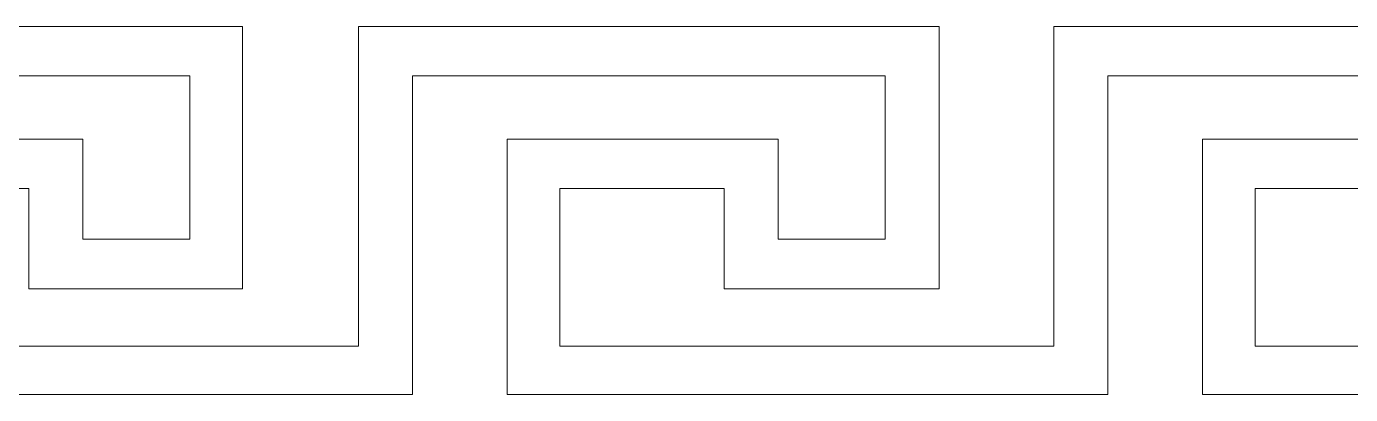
# Model space of a CAD drawing. Extents: x -66030 to 95157, y -13132 to 45879.
# Drawn here: x 35368 to 39964, y 22053 to 23330 of the extents above; entities that cross this region are included whole.
import ezdxf

# ---------------------------------------------------------------- set-up
doc = ezdxf.new("R2010")
doc.units = 0
doc.header["$LTSCALE"] = 100
doc.header["$MEASUREMENT"] = 0
doc.layers.get('0').update_dxf_attribs({"linetype": 'CONTINUOUS'})

msp = doc.modelspace()

# ---------------------------------------------------------------- linework, layer by layer
at = {"lineweight": 0}
for points in [[(34107, 23329.9), (35501.4, 23329.9), (35509.3, 23329.9), (36118.6, 23329.9), (36118.6, 22419.8), (35376.5, 22419.8), (35376.5, 22767.5), (34806.2, 22767.5)], [(34107, 23329.9), (35501.4, 23329.9), (35501.4, 23329.9), (35509.3, 23329.9), (36118.6, 23329.9), (36118.6, 22419.8), (35376.5, 22419.8), (35376.5, 22767.5), (34806.2, 22767.5)], [(34806.2, 22220.6), (36520.9, 22220.6), (36520.9, 23329.9), (37915.3, 23329.9), (37923.1, 23329.9), (38536.4, 23329.9), (38536.4, 22419.8), (37790.3, 22419.8), (37790.3, 22767.5), (37220.1, 22767.5), (37220.1, 22220.6), (38934.8, 22220.6), (38934.8, 23329.9), (40329.2, 23329.9)], [(34806.2, 22220.6), (36520.9, 22220.6), (36520.9, 23329.9), (37915.3, 23329.9), (37915.3, 23329.9), (37923.1, 23329.9), (38536.4, 23329.9), (38536.4, 22419.8), (37790.3, 22419.8), (37790.3, 22767.5), (37220.1, 22767.5), (37220.1, 22220.6), (38934.8, 22220.6), (38934.8, 23329.9), (40329.2, 23329.9)], [(34622.6, 22939.3), (35563.9, 22939.3), (35563.9, 22591.7), (35935, 22591.7), (35935, 23158.1), (35501.4, 23158.1), (34294.5, 23158.1)], [(34622.6, 22939.3), (35563.9, 22939.3), (35563.9, 22591.7), (35935, 22591.7), (35935, 23158.1), (35501.4, 23158.1), (35501.4, 23158.1), (34294.5, 23158.1)], [(40329.2, 23158.1), (39122.3, 23158.1), (39122.3, 22052.7), (38934.8, 22052.7), (37220.1, 22052.7), (37036.5, 22052.7), (37036.5, 22939.3), (37977.8, 22939.3), (37977.8, 22591.7), (38348.9, 22591.7), (38348.9, 23158.1), (37915.3, 23158.1), (36708.4, 23158.1), (36708.4, 22052.7), (36520.9, 22052.7), (34806.2, 22052.7)], [(40329.2, 23158.1), (39122.3, 23158.1), (39122.3, 22052.7), (38934.8, 22052.7), (37220.1, 22052.7), (37220.1, 22052.7), (37036.5, 22052.7), (37036.5, 22052.7), (37036.5, 22052.7), (37036.5, 22939.3), (37977.8, 22939.3), (37977.8, 22591.7), (38348.9, 22591.7), (38348.9, 23158.1), (37915.3, 23158.1), (37915.3, 23158.1), (36708.4, 23158.1), (36708.4, 22052.7), (36520.9, 22052.7), (34806.2, 22052.7)], [(41348.7, 22052.7), (39634, 22052.7), (39450.4, 22052.7), (39450.4, 22939.3), (40391.7, 22939.3)], [(41348.7, 22052.7), (39634, 22052.7), (39634, 22052.7), (39450.4, 22052.7), (39450.4, 22052.7), (39450.4, 22052.7), (39450.4, 22939.3), (40391.7, 22939.3)], [(40204.2, 22767.5), (39634, 22767.5), (39634, 22220.6), (41348.7, 22220.6)], [(40204.2, 22767.5), (39634, 22767.5), (39634, 22220.6), (41348.7, 22220.6)]]:
    msp.add_lwpolyline(points, dxfattribs=at)

doc.saveas('drawing.dxf')
